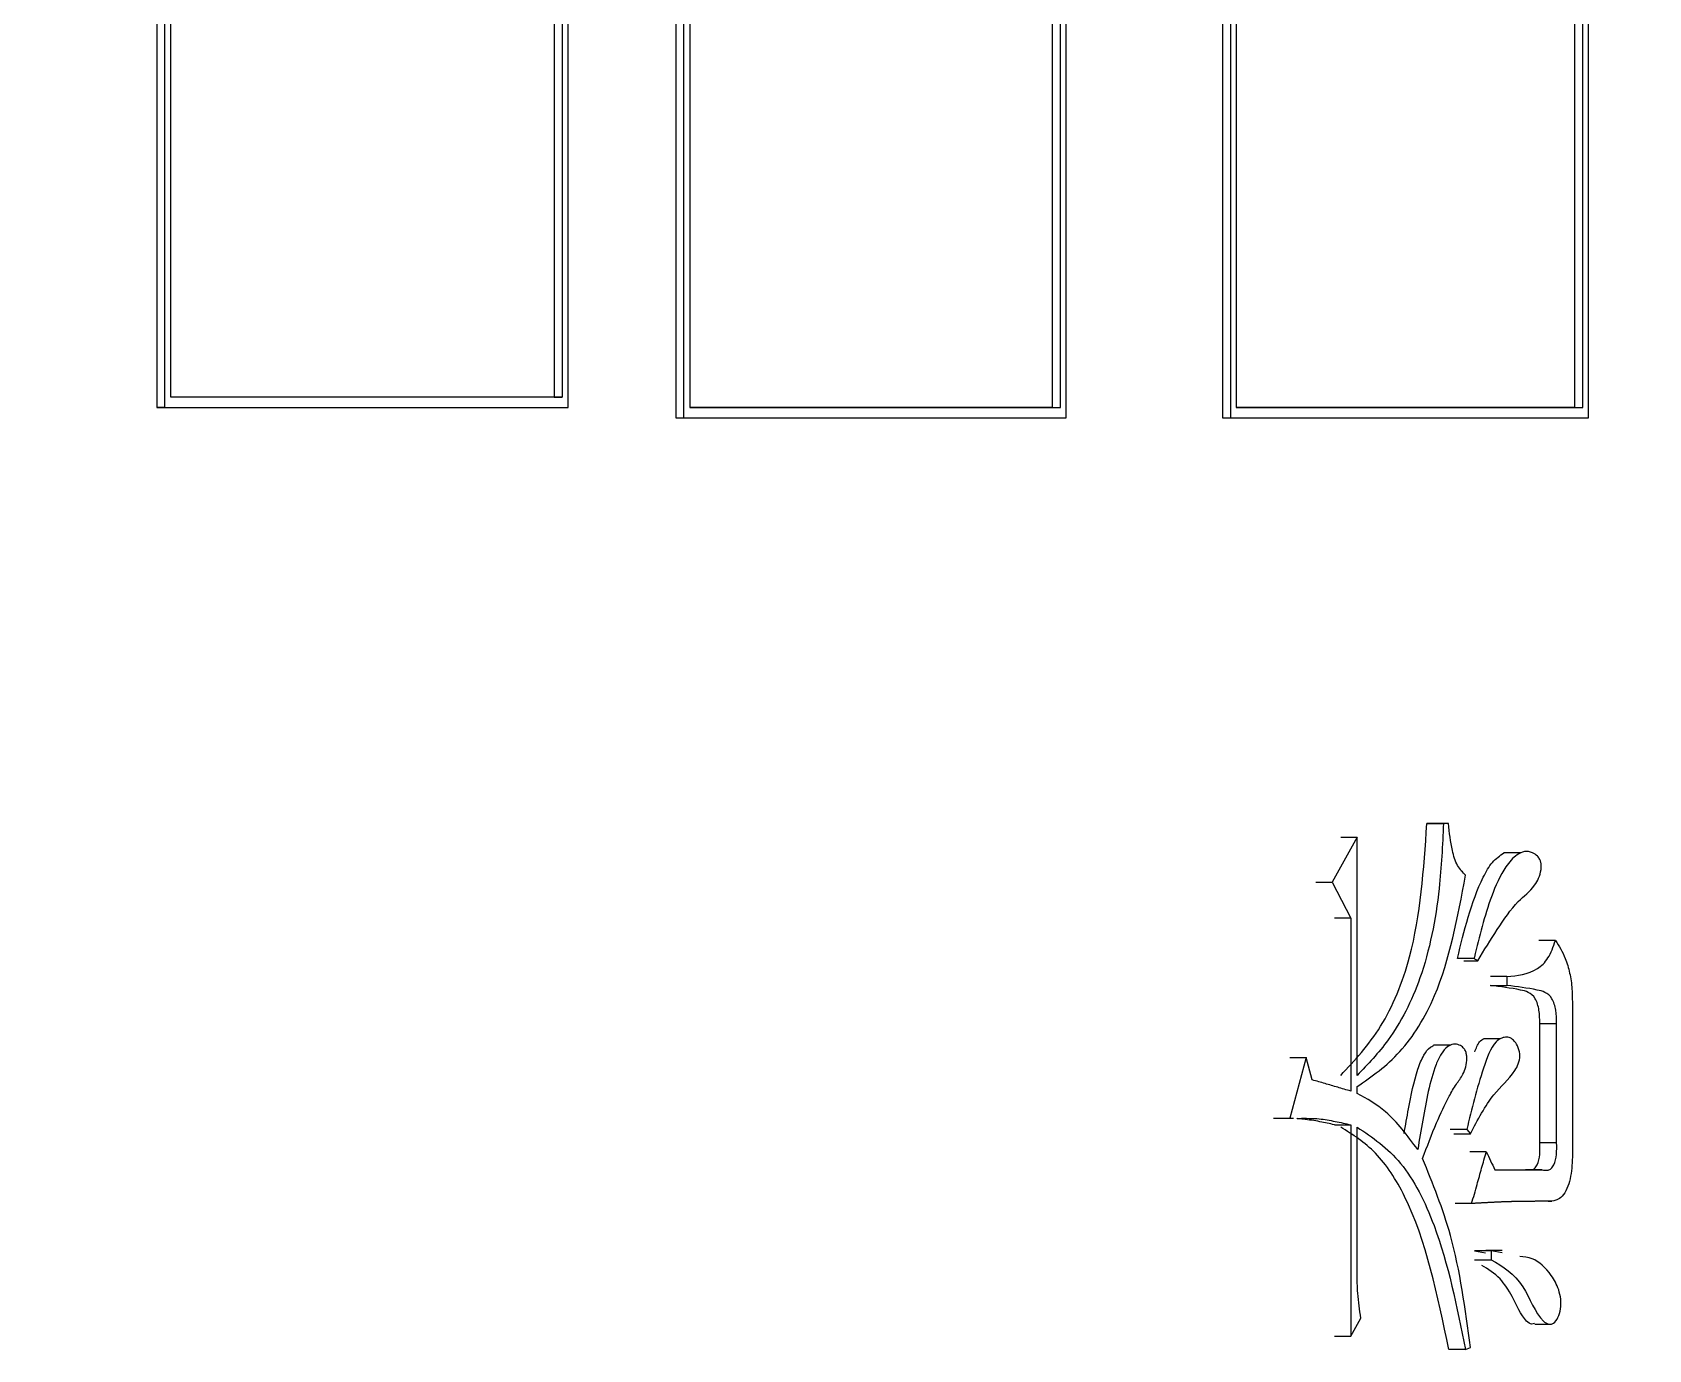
# Model space of a CAD drawing. Header units: millimetres. Extents: x 1852 to 4288, y 681 to 2404.
# Drawn here: x 2957.33 to 2965.11, y 955.83 to 962.17 of the extents above; entities that cross this region are included whole.
import ezdxf

# ---------------------------------------------------------------- set-up
doc = ezdxf.new("R2010")
doc.units = ezdxf.units.MM

msp = doc.modelspace()

# ---------------------------------------------------------------- linework, layer by layer
at = {"color": 7, "linetype": 'Continuous', "lineweight": 25}
for p, q in [((2964.7548, 968.529), (2964.7547, 960.364)), ((2964.7951, 960.364), (2964.7951, 968.544)), ((2964.8218, 960.314), (2964.8218, 968.554)), ((2963.0602, 967.8967), (2963.0601, 960.3139)), ((2963.0991, 967.9113), (2963.0991, 960.3139)), ((2963.1271, 967.9217), (2963.1271, 960.3639)), ((2962.2421, 967.5915), (2962.242, 960.3639)), ((2962.2808, 960.3639), (2962.2808, 967.606)), ((2962.3094, 960.3139), (2962.3094, 967.6166)), ((2960.4977, 966.9408), (2960.4977, 960.3639)), ((2960.4302, 966.9155), (2960.4301, 960.3139)), ((2960.4679, 966.9296), (2960.4679, 960.3139)), ((2959.8826, 966.7113), (2959.8826, 960.4139)), ((2959.9129, 960.3639), (2959.9129, 966.7226)), ((2959.8455, 966.6974), (2959.8454, 960.4139)), ((2957.933, 966.0505), (2957.933, 960.3639)), ((2957.9694, 966.0625), (2957.9694, 960.3639)), ((2958.0008, 960.4139), (2958.0008, 966.0729)), ((2959.8454, 960.4139), (2959.8826, 960.4139)), ((2957.933, 960.3639), (2959.8754, 960.3639)), ((2957.9694, 960.3639), (2957.933, 960.3639)), ((2962.242, 960.3639), (2962.2808, 960.3639)), ((2964.7547, 960.364), (2964.7951, 960.364)), ((2960.4301, 960.3139), (2962.2708, 960.3139)), ((2960.4301, 960.3139), (2960.4679, 960.3139)), ((2962.2708, 960.3139), (2962.3094, 960.3139)), ((2963.0601, 960.3139), (2964.7819, 960.314)), ((2963.0601, 960.3139), (2963.0991, 960.3139)), ((2964.7819, 960.314), (2964.8218, 960.314)), ((2964.0449, 958.3617), (2964.1243, 958.3617)), ((2964.1479, 958.3617), (2964.0685, 958.3617)), ((2964.1479, 958.3617), (2964.1243, 958.3617)), ((2963.7088, 958.2968), (2963.5891, 958.0805)), ((2963.6299, 958.2968), (2963.7088, 958.2968)), ((2963.7087, 957.1502), (2963.7088, 958.2968)), ((2964.4955, 958.2209), (2964.4152, 958.2209)), ((2963.5104, 958.0805), (2963.5891, 958.0805)), ((2963.5891, 958.0805), (2963.6789, 957.9074)), ((2963.6789, 957.9074), (2963.6, 957.9074)), ((2963.6789, 957.9074), (2963.6789, 957.0745)), ((2964.663, 957.7993), (2964.583, 957.7993)), ((2964.2715, 957.7127), (2964.1915, 957.7127)), ((2964.2218, 957.7019), (2964.2891, 957.7019)), ((2964.4298, 957.6262), (2964.3501, 957.6262)), ((2964.4298, 957.6262), (2964.4298, 957.5829)), ((2964.3501, 957.5829), (2964.4298, 957.5829)), ((2964.7443, 957.4855), (2964.7443, 956.8365)), ((2964.6688, 957.399), (2964.5883, 957.399)), ((2964.5883, 956.8257), (2964.5883, 957.399)), ((2964.6688, 956.8257), (2964.6688, 957.399)), ((2964.1564, 957.2953), (2964.0765, 957.2953)), ((2964.3982, 957.3265), (2964.318, 957.3265)), ((2963.3845, 957.2367), (2963.4631, 957.2367)), ((2963.4631, 957.2367), (2963.3849, 956.9447)), ((2963.4931, 957.1285), (2963.4631, 957.2367)), ((2963.7087, 957.0636), (2963.7087, 957.0961)), ((2963.3064, 956.9447), (2963.3849, 956.9447)), ((2963.3849, 956.9447), (2963.4025, 956.9442)), ((2963.6, 956.9122), (2963.6789, 956.9122)), ((2963.6789, 956.9122), (2963.6789, 955.8954)), ((2963.7087, 956.1982), (2963.7087, 956.9014)), ((2964.2362, 956.8906), (2964.1567, 956.8906)), ((2964.2362, 956.8906), (2964.2539, 956.8689)), ((2964.6688, 956.8257), (2964.5883, 956.8257)), ((2964.3302, 956.7824), (2964.2506, 956.7824)), ((2964.3713, 956.6959), (2964.599, 956.6959)), ((2964.3713, 956.6959), (2964.5186, 956.6959)), ((2964.599, 956.6959), (2964.5191, 956.6959)), ((2964.2598, 956.5336), (2964.1802, 956.5336)), ((2964.6283, 956.5445), (2964.6451, 956.5445)), ((2964.2736, 956.3065), (2964.3261, 956.2962)), ((2964.3537, 956.3065), (2964.274, 956.3065)), ((2964.4072, 956.308), (2964.3275, 956.308)), ((2964.4062, 956.2962), (2964.3537, 956.3065)), ((2964.3537, 956.3065), (2964.3537, 956.263)), ((2964.274, 956.263), (2964.3537, 956.263)), ((2963.6789, 955.8954), (2963.7266, 955.9819)), ((2963.6, 955.8954), (2963.6789, 955.8954)), ((2964.5637, 955.9537), (2964.6287, 955.9537)), ((2964.63, 955.9537), (2964.6438, 955.9537)), ((2964.2303, 955.8305), (2964.1509, 955.8305)), ((2964.2303, 955.8305), (2964.2539, 955.8413))]:
    msp.add_line(p, q, dxfattribs=at)
at = {"color": 7, "linetype": 'Continuous', "lineweight": 25, "flags": 128}
msp.add_lwpolyline([(2964.1744, 956.8689), (2964.2031, 956.8689), (2964.2285, 956.8689), (2964.2539, 956.8689)], dxfattribs=at)
at = {"color": 7, "linetype": 'Continuous', "lineweight": 25}
for points, knots in [([(2902.5937, 956.9353), (2905.1541, 956.9602), (2908.7345, 956.995), (2914.0037, 957.2738), (2918.4681, 957.6091), (2923.7842, 958.1747), (2929.3532, 958.948), (2935.1666, 959.9581), (2941.1379, 961.2141), (2947.2139, 962.7248), (2953.3519, 964.4955), (2959.5171, 966.5297), (2965.6806, 968.8291), (2971.8175, 971.3944), (2977.9056, 974.2247), (2983.9251, 977.3185), (2989.8579, 980.6732), (2995.687, 984.2853), (3001.3967, 988.1509), (3006.9723, 992.265), (3012.3996, 996.6222), (3017.6652, 1001.2164), (3022.7566, 1006.041), (3027.6615, 1011.0886), (3032.3683, 1016.3516), (3036.8661, 1021.8215), (3041.1444, 1027.4898), (3045.193, 1033.347), (3049.0027, 1039.3836), (3052.5644, 1045.5895), (3055.8696, 1051.9541), (3058.9104, 1058.4667), (3061.6795, 1065.1159), (3064.1699, 1071.8903), (3066.3754, 1078.778), (3068.29, 1085.7668), (3069.9086, 1092.8444), (3071.2264, 1099.9981), (3072.2393, 1107.215), (3072.9437, 1114.4822), (3073.3366, 1121.7864), (3073.4155, 1129.1143), (3073.1785, 1136.4523), (3072.6243, 1143.787), (3071.7521, 1151.1047), (3070.5618, 1158.3917), (3069.0537, 1165.6344), (3067.2287, 1172.8189), (3065.0882, 1179.9318), (3062.6344, 1186.9593), (3059.8696, 1193.8879), (3056.7968, 1200.7042), (3053.4197, 1207.3949), (3049.7421, 1213.9467), (3045.7685, 1220.3467), (3041.5035, 1226.5821), (3036.9523, 1232.6401), (3032.1204, 1238.5085), (3027.0132, 1244.1749), (3021.6366, 1249.6274), (3016.1899, 1254.675), (3010.7165, 1259.3272), (3005.2583, 1263.5967), (2999.6334, 1267.6391), (2993.852, 1271.4475), (2987.9245, 1275.0156), (2981.862, 1278.3376), (2975.6762, 1281.4079), (2969.3796, 1284.2214), (2962.9859, 1286.7733), (2956.5108, 1289.0594), (2949.9731, 1291.0756), (2943.3982, 1292.8182), (2936.8253, 1294.283), (2930.3315, 1295.4646), (2924.042, 1296.3616), (2918.5183, 1296.9451), (2913.6354, 1297.3127), (2908.8113, 1297.5524), (2902.837, 1297.6695), (2897.3202, 1297.5592), (2892.051, 1297.2874), (2887.5865, 1296.95), (2882.2705, 1296.385), (2876.7015, 1295.6115), (2870.888, 1294.6016), (2864.9168, 1293.3455), (2858.8407, 1291.8348), (2852.7028, 1290.0641), (2846.5376, 1288.0299), (2840.374, 1285.7305), (2834.2372, 1283.1652), (2828.1491, 1280.3349), (2822.1295, 1277.2411), (2816.1968, 1273.8864), (2810.3677, 1270.2743), (2804.6579, 1266.4087), (2799.0824, 1262.2946), (2793.6551, 1257.9374), (2788.3894, 1253.3432), (2783.2981, 1248.5186), (2778.3932, 1243.471), (2773.6863, 1238.2081), (2769.1885, 1232.7381), (2764.9103, 1227.0699), (2760.8616, 1221.2126), (2757.052, 1215.176), (2753.4902, 1208.9702), (2750.1855, 1202.6054), (2747.1427, 1196.0934), (2744.3808, 1189.442), (2742.0437, 1183.1599), (2740.7652, 1179.0547), (2740.202, 1177.2463)], [0, 0, 0, 0, 0.0102074, 0.014274, 0.021037, 0.0280561, 0.0355867, 0.0434511, 0.0515783, 0.0599113, 0.0684099, 0.0770439, 0.085791, 0.0946336, 0.1035582, 0.112554, 0.1216124, 0.1307262, 0.1398897, 0.1490979, 0.1583469, 0.1676331, 0.1769537, 0.1863062, 0.1956884, 0.2050985, 0.2145348, 0.2239961, 0.233481, 0.2429885, 0.2525178, 0.262068, 0.2716385, 0.2812287, 0.2908382, 0.3004664, 0.3101132, 0.3197782, 0.3294613, 0.3391624, 0.3488814, 0.3586183, 0.3683733, 0.3781464, 0.387938, 0.3977483, 0.4075776, 0.4174265, 0.4272956, 0.4371854, 0.4470968, 0.4570307, 0.4669882, 0.4769704, 0.486979, 0.4970156, 0.5070822, 0.5171812, 0.5273154, 0.5374882, 0.5477037, 0.5569145, 0.5661226, 0.5753266, 0.5845258, 0.5937191, 0.6029052, 0.6120821, 0.6212471, 0.6303962, 0.6395236, 0.6486197, 0.6576679, 0.6666375, 0.6754633, 0.6839789, 0.6919633, 0.6976055, 0.7035012, 0.7112199, 0.7214273, 0.7254939, 0.7322569, 0.739276, 0.7468066, 0.754671, 0.7627982, 0.7711312, 0.7796298, 0.7882638, 0.7970109, 0.8058535, 0.8147781, 0.8237739, 0.8328323, 0.8419461, 0.8511096, 0.8603178, 0.8695668, 0.878853, 0.8881736, 0.8975261, 0.9069083, 0.9163184, 0.9257547, 0.935216, 0.9447009, 0.9542084, 0.9637377, 0.9732879, 0.9828584, 0.9924486, 1, 1, 1, 1]), ([(2959.8826, 960.4139), (2959.6913, 960.4139), (2959.3086, 960.4139), (2958.6821, 960.4139), (2958.2428, 960.4139), (2958.0008, 960.4139)], [0, 0, 0, 0, 0.3099206, 0.6198411, 1, 1, 1, 1]), ([(2959.8454, 960.4139), (2959.6912, 960.4139), (2959.3828, 960.4139), (2958.771, 960.4139), (2958.3065, 960.4139), (2958.0008, 960.4139)], [0, 0, 0, 0, 0.254867, 0.509735, 1, 1, 1, 1]), ([(2957.9694, 960.3639), (2958.1669, 960.3639), (2958.562, 960.3639), (2959.2113, 960.3639), (2959.6578, 960.3639), (2959.9129, 960.3639)], [0, 0, 0, 0, 0.300081, 0.600162, 1, 1, 1, 1]), ([(2960.4977, 960.3639), (2960.6851, 960.3639), (2961.0598, 960.3639), (2961.6551, 960.3639), (2962.0585, 960.3639), (2962.2808, 960.3639)], [0, 0, 0, 0, 0.309921, 0.619841, 1, 1, 1, 1]), ([(2962.242, 960.3639), (2962.0962, 960.3639), (2961.8044, 960.3639), (2961.2262, 960.3639), (2960.7866, 960.3639), (2960.4977, 960.3639)], [0, 0, 0, 0, 0.25537, 0.51074, 1, 1, 1, 1]), ([(2963.1271, 960.3639), (2963.3027, 960.3639), (2963.6539, 960.364), (2964.211, 960.364), (2964.5876, 960.364), (2964.7951, 960.364)], [0, 0, 0, 0, 0.309921, 0.619841, 1, 1, 1, 1]), ([(2964.7547, 960.364), (2964.6185, 960.364), (2964.3462, 960.364), (2963.807, 960.364), (2963.3964, 960.364), (2963.1271, 960.3639)], [0, 0, 0, 0, 0.256004, 0.512008, 1, 1, 1, 1]), ([(2960.4679, 960.3139), (2960.6554, 960.3139), (2961.0303, 960.3139), (2961.6456, 960.3139), (2962.0681, 960.3139), (2962.3094, 960.3139)], [0, 0, 0, 0, 0.300081, 0.600162, 1, 1, 1, 1]), ([(2963.0991, 960.3139), (2963.2748, 960.3139), (2963.6263, 960.314), (2964.2021, 960.314), (2964.5965, 960.314), (2964.8218, 960.314)], [0, 0, 0, 0, 0.300081, 0.600162, 1, 1, 1, 1]), ([(2963.6295, 957.1502), (2963.697, 957.2223), (2963.834, 957.3685), (2964.005, 957.784), (2964.0294, 958.141), (2964.0445, 958.3617)], [0, 0, 0, 0, 0.27091, 0.549398, 1, 1, 1, 1]), ([(2964.1243, 958.3617), (2964.1193, 958.2575), (2964.1071, 958.0013), (2964.0325, 957.6251), (2963.8787, 957.3272), (2963.7603, 957.2038), (2963.7087, 957.1502)], [0, 0, 0, 0, 0.214752, 0.527903, 0.794745, 1, 1, 1, 1]), ([(2964.0681, 958.3617), (2964.0637, 958.3617), (2964.0558, 958.3617), (2964.048, 958.3617), (2964.0445, 958.3617)], [0, 0, 0, 0, 0.56, 1, 1, 1, 1]), ([(2964.2304, 958.1129), (2964.2166, 958.1271), (2964.1885, 958.1561), (2964.1607, 958.2473), (2964.1528, 958.3181), (2964.1479, 958.3617)], [0, 0, 0, 0, 0.268422, 0.549119, 1, 1, 1, 1]), ([(2964.2891, 957.702), (2964.3201, 957.7521), (2964.3822, 957.8524), (2964.4704, 957.9836), (2964.5477, 958.0399), (2964.5835, 958.0972), (2964.5934, 958.1316), (2964.5953, 958.1587), (2964.5933, 958.1758), (2964.5871, 958.192), (2964.5736, 958.2097), (2964.5487, 958.2253), (2964.5144, 958.2312), (2964.4691, 958.2089), (2964.4095, 958.1425), (2964.336, 957.9744), (2964.2963, 957.8164), (2964.272, 957.7147), (2964.2715, 957.7127)], [0, 0, 0, 0, 0.14, 0.280266, 0.380171, 0.409931, 0.439811, 0.452036, 0.462473, 0.472931, 0.488626, 0.51752, 0.558625, 0.598671, 0.668428, 0.787489, 0.99583, 1, 1, 1, 1]), ([(2964.1915, 957.7127), (2964.2077, 957.7797), (2964.2411, 957.9171), (2964.2971, 958.0747), (2964.3578, 958.1809), (2964.3958, 958.2075), (2964.4148, 958.2208)], [0, 0, 0, 0, 0.333447, 0.684518, 0.842265, 1, 1, 1, 1]), ([(2963.7087, 957.0961), (2963.7796, 957.1453), (2963.9231, 957.2451), (2964.1306, 957.5809), (2964.1922, 957.9096), (2964.2304, 958.1129)], [0, 0, 0, 0, 0.270771, 0.548729, 1, 1, 1, 1]), ([(2964.4298, 957.6262), (2964.4798, 957.6301), (2964.5498, 957.6357), (2964.6316, 957.7096), (2964.6524, 957.769), (2964.663, 957.7992)], [0, 0, 0, 0, 0.550462, 0.77054, 1, 1, 1, 1]), ([(2964.663, 957.7992), (2964.6801, 957.7721), (2964.7086, 957.7269), (2964.7329, 957.6433), (2964.7444, 957.5657), (2964.7443, 957.5123), (2964.7443, 957.4855)], [0, 0, 0, 0, 0.330967, 0.551079, 0.77486, 1, 1, 1, 1]), ([(2964.2715, 957.7127), (2964.273, 957.7118), (2964.2767, 957.7095), (2964.2825, 957.7059), (2964.2869, 957.7032), (2964.2891, 957.7019)], [0, 0, 0, 0, 0.255027, 0.627514, 1, 1, 1, 1]), ([(2964.5883, 957.399), (2964.5877, 957.4207), (2964.5864, 957.4636), (2964.5686, 957.5248), (2964.5325, 957.553), (2964.4595, 957.5691), (2964.3982, 957.5768), (2964.3496, 957.5829)], [0, 0, 0, 0, 0.130153, 0.256408, 0.38449, 0.511557, 1, 1, 1, 1]), ([(2964.6688, 957.399), (2964.6682, 957.4207), (2964.6669, 957.4636), (2964.6491, 957.5248), (2964.6129, 957.553), (2964.5398, 957.5691), (2964.4785, 957.5768), (2964.4298, 957.5829)], [0, 0, 0, 0, 0.13003, 0.256202, 0.384291, 0.511395, 1, 1, 1, 1]), ([(2963.9345, 956.8703), (2963.9415, 956.91), (2963.9602, 957.015), (2963.9871, 957.1462), (2964.0254, 957.2455), (2964.0537, 957.2831), (2964.0712, 957.2911), (2964.0764, 957.2935)], [0, 0, 0, 0, 0.246919, 0.654828, 0.820581, 0.946757, 1, 1, 1, 1]), ([(2964.0238, 956.7499), (2964.0455, 956.8079), (2964.0845, 956.9122), (2964.1403, 957.0302), (2964.1836, 957.1075), (2964.2155, 957.1463), (2964.2324, 957.1907), (2964.2375, 957.2248), (2964.2356, 957.2518), (2964.2298, 957.2701), (2964.2179, 957.2864), (2964.1983, 957.2992), (2964.1721, 957.3035), (2964.1411, 957.289), (2964.1113, 957.2551), (2964.0608, 957.1428), (2964.033, 956.979), (2964.0085, 956.8404), (2964.0001, 956.7932)], [0, 0, 0, 0, 0.150802, 0.270996, 0.331066, 0.383869, 0.414543, 0.44536, 0.459508, 0.473787, 0.489783, 0.51524, 0.550113, 0.584523, 0.63156, 0.679807, 0.891009, 1, 1, 1, 1]), ([(2964.2539, 956.8689), (2964.2891, 956.9366), (2964.3514, 957.0564), (2964.445, 957.1344), (2964.4853, 957.2033), (2964.4944, 957.2444), (2964.4852, 957.2851), (2964.4682, 957.3153), (2964.4459, 957.3325), (2964.4224, 957.3354), (2964.3992, 957.3292), (2964.3549, 957.2947), (2964.297, 957.1369), (2964.2605, 956.9889), (2964.2362, 956.8906)], [0, 0, 0, 0, 0.207965, 0.368358, 0.401514, 0.432917, 0.464664, 0.497814, 0.528601, 0.558738, 0.58913, 0.619745, 0.747266, 1, 1, 1, 1]), ([(2964.2747, 957.2632), (2964.2815, 957.2809), (2964.2926, 957.3098), (2964.3118, 957.3254), (2964.3196, 957.3275), (2964.3197, 957.3276)], [0, 0, 0, 0, 0.609563, 0.994779, 1, 1, 1, 1]), ([(2963.6789, 957.0745), (2963.6576, 957.0807), (2963.6161, 957.0928), (2963.5542, 957.1108), (2963.5135, 957.1226), (2963.4931, 957.1285)], [0, 0, 0, 0, 0.344184, 0.672092, 1, 1, 1, 1]), ([(2964.0001, 956.7932), (2963.9508, 956.8599), (2963.8633, 956.9784), (2963.7557, 957.0377), (2963.7087, 957.0636)], [0, 0, 0, 0, 0.563817, 1, 1, 1, 1]), ([(2963.4188, 956.9438), (2963.4198, 956.9436), (2963.428, 956.9426), (2963.4395, 956.9416), (2963.4496, 956.9407)], [0, 0, 0, 0, 0.127487, 1, 1, 1, 1]), ([(2963.4291, 956.9435), (2963.4616, 956.9438), (2963.5198, 956.9444), (2963.603, 956.9293), (2963.6536, 956.9179), (2963.6789, 956.9122)], [0, 0, 0, 0, 0.3872038, 0.6933689, 1, 1, 1, 1]), ([(2963.5997, 956.9122), (2963.5765, 956.9177), (2963.5265, 956.9295), (2963.476, 956.936), (2963.449, 956.9394)], [0, 0, 0, 0, 0.464247, 1, 1, 1, 1]), ([(2964.1504, 955.8305), (2964.0959, 956.0933), (2964.0207, 956.4561), (2963.8046, 956.7919), (2963.6873, 956.8652), (2963.6295, 956.9014)], [0, 0, 0, 0, 0.571246, 0.788502, 1, 1, 1, 1]), ([(2963.7087, 956.9014), (2963.7821, 956.8517), (2963.9314, 956.7506), (2964.1222, 956.3693), (2964.189, 956.0364), (2964.2303, 955.8305)], [0, 0, 0, 0, 0.269245, 0.548175, 1, 1, 1, 1]), ([(2964.5522, 956.6971), (2964.5556, 956.6985), (2964.5644, 956.7022), (2964.5798, 956.725), (2964.5894, 956.7702), (2964.5887, 956.807), (2964.5883, 956.8257)], [0, 0, 0, 0, 0.1155788, 0.2906974, 0.6408722, 1, 1, 1, 1]), ([(2964.599, 956.6959), (2964.6087, 956.694), (2964.6236, 956.6911), (2964.6434, 956.701), (2964.6604, 956.7246), (2964.6698, 956.7704), (2964.6692, 956.8071), (2964.6688, 956.8257)], [0, 0, 0, 0, 0.227751, 0.352705, 0.480942, 0.73722, 1, 1, 1, 1]), ([(2964.7443, 956.8365), (2964.7448, 956.801), (2964.746, 956.7304), (2964.7342, 956.6415), (2964.7095, 956.5839), (2964.6759, 956.5468), (2964.6468, 956.5454), (2964.6281, 956.5444)], [0, 0, 0, 0, 0.261044, 0.518862, 0.648585, 0.774158, 1, 1, 1, 1]), ([(2964.2539, 955.8413), (2964.2292, 956.026), (2964.1855, 956.3529), (2964.0728, 956.6296), (2964.0238, 956.7499)], [0, 0, 0, 0, 0.565186, 1, 1, 1, 1]), ([(2964.2598, 956.5336), (2964.2684, 956.564), (2964.2845, 956.6207), (2964.308, 956.7037), (2964.3228, 956.7562), (2964.3302, 956.7824)], [0, 0, 0, 0, 0.367076, 0.683538, 1, 1, 1, 1]), ([(2964.3302, 956.7824), (2964.3371, 956.768), (2964.3508, 956.7391), (2964.3644, 956.7103), (2964.3713, 956.6959)], [0, 0, 0, 0, 0.500001, 1, 1, 1, 1]), ([(2964.6281, 956.5444), (2964.6244, 956.5444), (2964.6187, 956.5444), (2964.6111, 956.5444), (2964.6055, 956.5444), (2964.5998, 956.5444), (2964.5941, 956.5444), (2964.5885, 956.5443), (2964.5828, 956.5443), (2964.5771, 956.5443), (2964.5714, 956.5443), (2964.5658, 956.5442), (2964.5601, 956.5442), (2964.5544, 956.5442), (2964.5487, 956.5441), (2964.543, 956.5441), (2964.5374, 956.5441), (2964.5317, 956.544), (2964.526, 956.5439), (2964.5203, 956.5439), (2964.5146, 956.5438), (2964.5089, 956.5437), (2964.5032, 956.5437), (2964.4976, 956.5436), (2964.4919, 956.5435), (2964.4862, 956.5434), (2964.4805, 956.5433), (2964.4748, 956.5432), (2964.4691, 956.5431), (2964.4634, 956.5429), (2964.4577, 956.5428), (2964.452, 956.5426), (2964.4463, 956.5425), (2964.4406, 956.5423), (2964.4349, 956.5421), (2964.4292, 956.5419), (2964.4235, 956.5418), (2964.4178, 956.5416), (2964.4121, 956.5413), (2964.4064, 956.5411), (2964.4007, 956.5409), (2964.395, 956.5407), (2964.3893, 956.5404), (2964.3836, 956.5402), (2964.3779, 956.5399), (2964.3722, 956.5396), (2964.3665, 956.5394), (2964.3608, 956.5391), (2964.3551, 956.5388), (2964.3494, 956.5385), (2964.3437, 956.5382), (2964.338, 956.5379), (2964.3322, 956.5376), (2964.3265, 956.5373), (2964.3208, 956.537), (2964.3151, 956.5367), (2964.3094, 956.5364), (2964.3037, 956.5361), (2964.2979, 956.5358), (2964.2922, 956.5354), (2964.2865, 956.5351), (2964.2808, 956.5348), (2964.2751, 956.5345), (2964.2681, 956.5341), (2964.263, 956.5338), (2964.2598, 956.5336)], [0, 0, 0, 0, 0.030924, 0.046386, 0.061848, 0.07731, 0.092772, 0.108234, 0.123697, 0.139159, 0.154621, 0.170083, 0.185545, 0.201007, 0.216469, 0.231931, 0.247393, 0.262855, 0.278317, 0.293779, 0.309241, 0.324703, 0.340165, 0.355628, 0.37109, 0.386552, 0.402014, 0.417476, 0.432938, 0.4484, 0.463862, 0.479324, 0.494786, 0.510248, 0.52571, 0.541172, 0.556634, 0.572097, 0.587559, 0.603021, 0.618483, 0.633945, 0.649407, 0.664869, 0.680331, 0.695793, 0.711255, 0.726717, 0.742179, 0.757641, 0.773103, 0.788566, 0.804028, 0.81949, 0.834952, 0.850414, 0.865876, 0.881338, 0.8968, 0.912262, 0.927724, 0.943186, 0.958648, 0.97411, 1, 1, 1, 1]), ([(2964.5626, 955.9563), (2964.5579, 955.9548), (2964.5447, 955.9505), (2964.5005, 955.986), (2964.462, 956.0803), (2964.3942, 956.1842), (2964.3395, 956.2177), (2964.3094, 956.2362)], [0, 0, 0, 0, 0.045578, 0.128146, 0.446444, 0.694721, 1, 1, 1, 1]), ([(2964.3537, 956.263), (2964.4093, 956.2304), (2964.5103, 956.1712), (2964.5688, 955.9926), (2964.6284, 955.95), (2964.6554, 955.9548), (2964.6771, 955.9838), (2964.6903, 956.0262), (2964.69, 956.0747), (2964.6762, 956.1328), (2964.6329, 956.2103), (2964.5663, 956.2716), (2964.5112, 956.2774), (2964.4913, 956.2795)], [0, 0, 0, 0, 0.247601, 0.449259, 0.486524, 0.522863, 0.561727, 0.602638, 0.642741, 0.6832, 0.762195, 0.913729, 1, 1, 1, 1]), ([(2963.7266, 955.9819), (2963.7207, 956.0217), (2963.7101, 956.0928), (2963.7092, 956.166), (2963.7087, 956.1982)], [0, 0, 0, 0, 0.558835, 1, 1, 1, 1])]:
    msp.add_open_spline(points, degree=3, knots=knots, dxfattribs=at)

doc.saveas('drawing.dxf')
